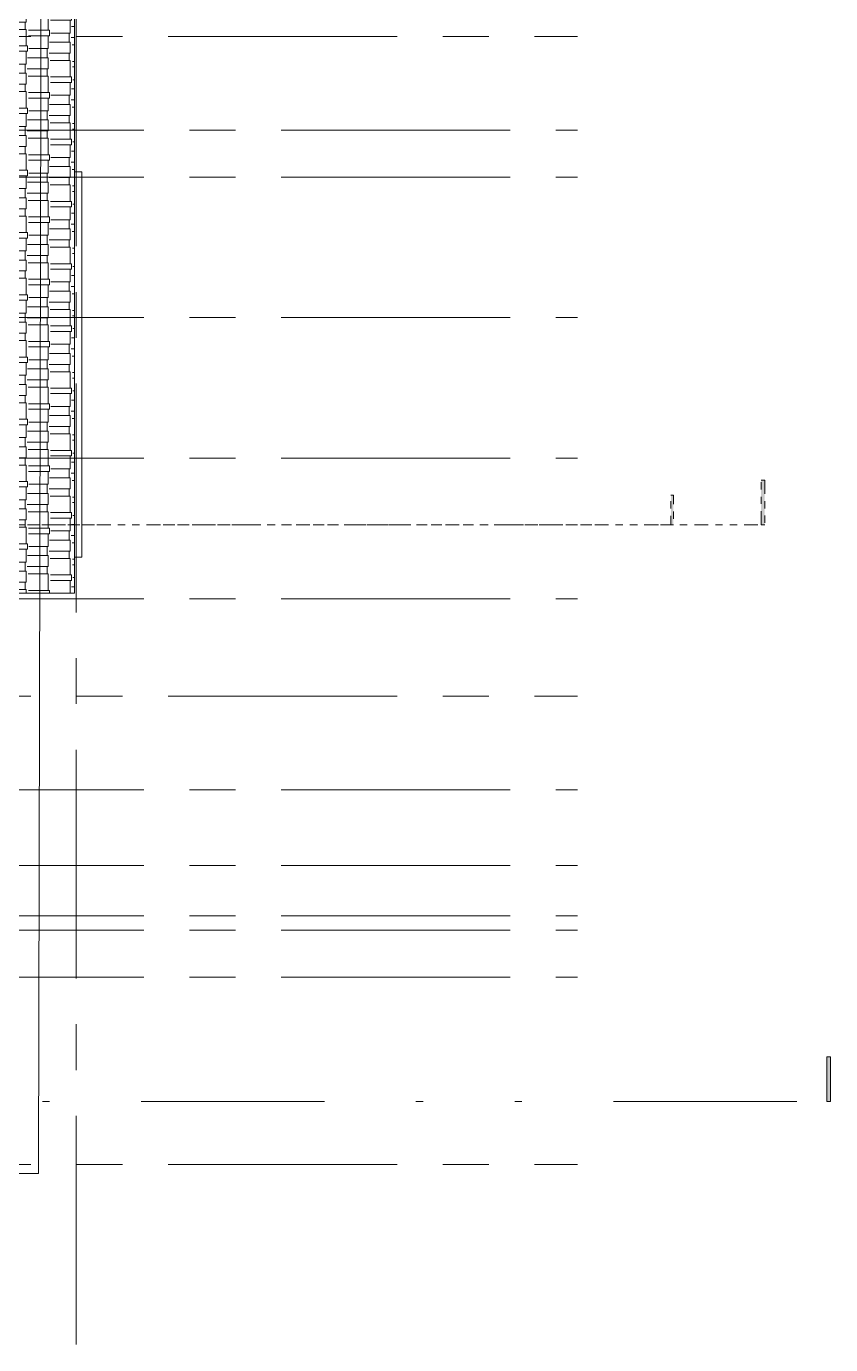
# Model space of a CAD drawing. Header units: metres. Extents: x -8.2 to 55.7, y -13.8 to 30.8.
# Drawn here: x 44.5 to 55.65, y -2.38 to 15.92 of the extents above; entities that cross this region are included whole.
import ezdxf
from ezdxf.enums import TextEntityAlignment as Align

# ---------------------------------------------------------------- set-up
doc = ezdxf.new("R2010")
doc.units = ezdxf.units.M
doc.header["$LTSCALE"] = 0.001
doc.linetypes.add('CENTER', pattern=[50.8, 31.75, -6.35, 6.35, -6.35])
doc.linetypes.add('DIVIDEX2', pattern=[63.5, 25.4, -12.7, 0, -12.7, 0, -12.7])
doc.layers.get('0').update_dxf_attribs({"lineweight": 13, "true_color": 0x000000})
for name, color, linetype, lineweight, true_color in [('Jach-Anotaciones-Hatch-Lum100%', 7, 'Continuous', 13, 0x000000), ('Jach-Anotaciones-Hatch-Lum80%', 250, 'Continuous', 13, 0x333333), ('JACH-Anotaciones-Lineas-CORTE', 7, 'DIVIDEX2', 18, 0x000000), ('JACH-Anotaciones-Lineas-CORTE @ 0.05', 7, 'DIVIDEX2', 18, 0x000000), ('JACH-Anotaciones-Lineas-CORTE @ 0.075', 7, 'DIVIDEX2', 18, 0x000000), ('JACH-Anotaciones-Lineas-EJES', 7, 'CENTER', 18, 0x666666), ('JACH-Arq-Lineas-Piso', 7, 'Continuous', 13, 0x404040)]:
    doc.layers.add(name, color=color, linetype=linetype, lineweight=lineweight, true_color=true_color)
doc.styles.add('01c-Arial-JACH(3mm)', font='arial.ttf', dxfattribs={"height": 3})

# ---------------------------------------------------------------- blocks, each defined once
blk = doc.blocks.new('*U87')
at = {"lineweight": 0, "ltscale": 100}
h = blk.add_hatch(color=256, dxfattribs=at)
h.dxf.hatch_style = 1
h.paths.add_polyline_path([(50, 0), (50.69, 0), (50.69, 8.25), (50, 8.25)])
blk.add_lwpolyline([(50, 8.25), (50.69, 8.25), (50.69, 0), (50, 0)], close=True, dxfattribs=at)
at = {"linetype": 'DIVIDEX2', "lineweight": 0, "ltscale": 100}
blk.add_lwpolyline([(-772.5, 0), (50.69, 0)], dxfattribs=at)
at = {"lineweight": 0, "ltscale": 100, "style": '01c-Arial-JACH(3mm)'}
for tag, p in [('JACH-SECCIONMURO', (-778, 2.11)), ('NO.DEPLANO', (-778, -1.99))]:
    blk.add_attdef(tag, text='', height=3, dxfattribs=at).set_placement(p, align=Align.MIDDLE_CENTER)
blk = doc.blocks.new('*U136')
at = {"layer": 'JACH-Anotaciones-Lineas-CORTE @ 0.05', "xscale": 0.05, "yscale": 0.05, "zscale": 0.05}
blk.add_blockref('*U87', (50.94, 9), dxfattribs=at)
at = {"layer": 'JACH-Anotaciones-Lineas-CORTE @ 0.075', "xscale": 0.075, "yscale": 0.075, "zscale": 0.075}
blk.add_blockref('*U87', (50.94, 9), dxfattribs=at)

msp = doc.modelspace()

# ---------------------------------------------------------------- hatches: boundary and pattern name
at = {"layer": 'Jach-Anotaciones-Hatch-Lum80%', "ltscale": 100}
h = msp.add_hatch(dxfattribs=at)
h.set_pattern_fill('AR-RSHKE', color=256, scale=0.001, angle=90)
h.paths.add_polyline_path([(44.221, 21.45), (39.921, 21.466), (39.921, 20.45), (39.921, 19.1), (39.921, 15.7), (40.521, 15.7), (40.521, 8.05), (45.171, 8.05), (45.171, 19.1), (45.171, 21.447)])
edge = h.paths.add_edge_path(flags=16)
edge.add_line((44.221, 21.3), (44.221, 19.25))
edge.add_line((44.221, 19.25), (40.071, 19.25))
edge.add_line((40.071, 19.25), (40.071, 20.45))
edge.add_line((40.071, 20.45), (40.071, 21.315))
edge.add_line((40.071, 21.315), (44.221, 21.3))
at = {"layer": 'JACH-Anotaciones-Lineas-CORTE', "lineweight": 0, "ltscale": 100}
h = msp.add_hatch(color=256, dxfattribs=at)
h.dxf.hatch_style = 1
h.paths.add_polyline_path([(55.603, 1), (55.655, 1), (55.655, 1.619), (55.603, 1.619)])
h = msp.add_hatch(color=256, dxfattribs=at)
h.dxf.hatch_style = 1
h.paths.add_polyline_path([(55.603, 1), (55.655, 1), (55.655, 1.619), (55.603, 1.619)])
h = msp.add_hatch(color=256, dxfattribs=at)
h.dxf.hatch_style = 1
h.paths.add_polyline_path([(55.603, 1), (55.655, 1), (55.655, 1.619), (55.603, 1.619)])

# ---------------------------------------------------------------- linework, layer by layer
at = {"layer": 'Jach-Anotaciones-Hatch-Lum100%', "ltscale": 100}
msp.add_lwpolyline([(44.221, 21.45), (39.921, 21.466), (39.921, 20.45), (39.921, 19.1), (39.921, 15.7), (40.521, 15.7), (40.521, 8.05), (45.171, 8.05), (45.171, 19.1), (45.171, 21.447)], close=True, dxfattribs=at)
msp.add_lwpolyline([(45.171, 13.9), (45.271, 13.9), (45.271, 8.55), (45.171, 8.55)], dxfattribs=at)
at = {"layer": 'JACH-Anotaciones-Lineas-CORTE', "ltscale": 100}
msp.add_lwpolyline([(-6.735, 2.2), (6.795, 2.2), (6.795, 1), (55.603, 1)], dxfattribs=at)
at = {"layer": 'JACH-Anotaciones-Lineas-CORTE', "lineweight": 0, "ltscale": 100}
msp.add_lwpolyline([(55.603, 1.619), (55.655, 1.619), (55.655, 1), (55.603, 1)], close=True, dxfattribs=at)
msp.add_lwpolyline([(55.603, 1.619), (55.655, 1.619), (55.655, 1), (55.603, 1)], close=True, dxfattribs=at)
msp.add_lwpolyline([(55.603, 1.619), (55.655, 1.619), (55.655, 1), (55.603, 1)], close=True, dxfattribs=at)
at = {"layer": 'JACH-Anotaciones-Lineas-EJES', "ltscale": 100}
for points in [[(45.196, -2.375), (45.196, 25.875)], [(-4.331, 15.775), (52.147, 15.775)], [(22.636, 14.475), (52.147, 14.475)], [(22.636, 13.825), (52.147, 13.825)], [(22.636, 11.875), (52.147, 11.875)], [(22.636, 9.925), (52.147, 9.925)], [(22.636, 7.975), (52.147, 7.975)], [(-4.331, 6.625), (52.147, 6.625)], [(22.636, 5.325), (52.147, 5.325)], [(22.636, 4.275), (52.147, 4.275)], [(22.636, 3.575), (52.147, 3.575)], [(22.636, 3.375), (52.147, 3.375)], [(22.636, 2.725), (52.147, 2.725)], [(-4.331, 0.125), (52.147, 0.125)]]:
    msp.add_lwpolyline(points, dxfattribs=at)
at = {"layer": 'JACH-Arq-Lineas-Piso'}
msp.add_lwpolyline([(0.085, 21.654), (44.72, 21.499), (44.671, 0), (0, 0)], close=True, dxfattribs=at)

# ---------------------------------------------------------------- block references
at = {"layer": 'JACH-Anotaciones-Lineas-CORTE'}
msp.add_blockref('*U136', (0, 0), dxfattribs=at)

doc.saveas('drawing.dxf')
